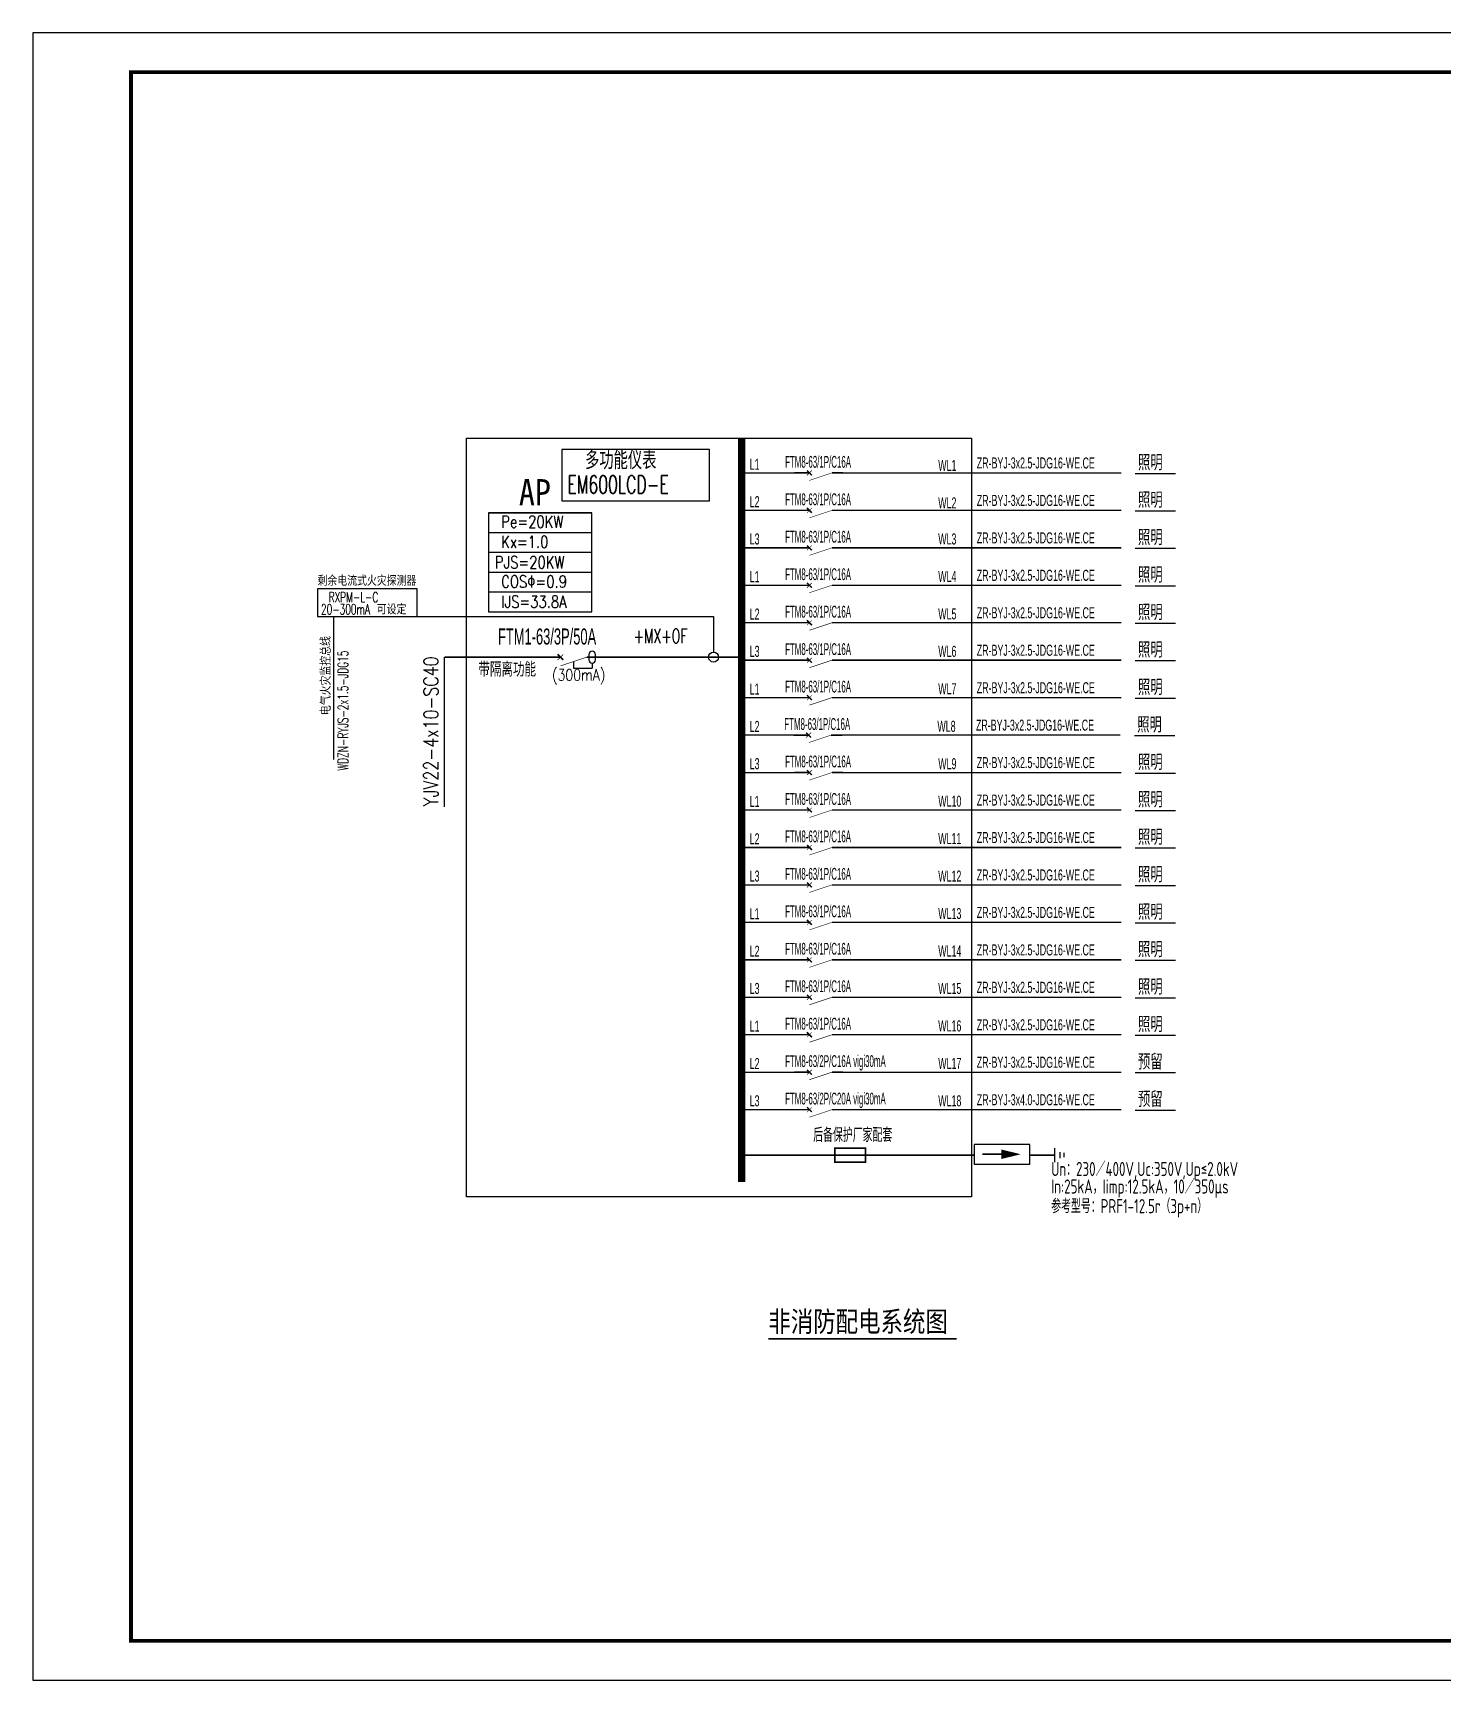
# Model space of a CAD drawing. Extents: x 4929870 to 5205508, y 4505833 to 4862647.
# Drawn here: x 4929870 to 5001714, y 4778647 to 4862647 of the extents above; entities that cross this region are included whole.
import ezdxf

# ---------------------------------------------------------------- set-up
doc = ezdxf.new("R2010")
doc.units = 0
doc.header["$LTSCALE"] = 1000
doc.header["$MEASUREMENT"] = 0
doc.layers.get('0').update_dxf_attribs({"color": 4, "linetype": 'CONTINUOUS'})
for name, color, linetype in [('_TCH_KEY', 7, 'CONTINUOUS'), ('A-XU-1', 3, 'CONTINUOUS'), ('A-XU-2', 3, 'CONTINUOUS'), ('EQUIP', 3, 'CONTINUOUS'), ('PUB_TITLE', 4, 'CONTINUOUS'), ('SYS_DIM', 51, 'CONTINUOUS'), ('TEL_TEXT', 7, 'CONTINUOUS'), ('TWT_SYMB', 3, 'CONTINUOUS'), ('TWT_TEXT', 7, 'CONTINUOUS'), ('WIRE-照明', 4, 'CONTINUOUS'), ('XX', 7, 'CONTINUOUS'), ('照明系统层', 85, 'CONTINUOUS'), ('电', 51, 'CONTINUOUS')]:
    doc.layers.add(name, color=color, linetype=linetype)
doc.styles.add('-A-1', font='TSSDENG', dxfattribs={"width": 0.7, "height": 500, "bigfont": 'TSSDCHN'})
doc.styles.add('-宋体', font='', dxfattribs={"width": 0.8})
doc.styles.add('_CBS_TXT', font='CBS_TXT.shx', dxfattribs={"width": 0.6})
doc.styles.add('_HZTXT', font='TXT', dxfattribs={"width": 0.8, "bigfont": 'HZTXT'})
doc.styles.add('_TWT_DIM', font='', dxfattribs={"width": 0.8, "height": 3.5})
doc.styles.add('HZ_TXT', font='TXT.shx', dxfattribs={"bigfont": 'hztxt.shx'})
doc.styles.add('hztxt', font='SIMPLEX', dxfattribs={"width": 0.8, "height": 3.5, "bigfont": 'HZTXT'})
doc.styles.get("Standard").update_dxf_attribs({"font": 'GBENOR', "bigfont": 'GBCBIG'})
doc.styles.get('-宋体').set_extended_font_data('SimSun')
doc.styles.get('_TWT_DIM').set_extended_font_data('NSimSun')

# ---------------------------------------------------------------- blocks, each defined once
blk = doc.blocks.new('LHA1')
at = {"color": 0, "linetype": 'Continuous'}
for points, const_width in [([(4, 0), (0, 0)], 0.4), ([(4.647, -0.647), (3.353, 0.647)], 0.4), ([(3.353, -0.647), (4.647, 0.647)], 0.15), ([(10, 0), (4, -2)], 0.15), ([(10, 0), (13, 0)], 0.4)]:
    blk.add_lwpolyline(points, dxfattribs=dict(at, const_width=const_width))
blk = doc.blocks.new('LHB2')
at = {"color": 7, "linetype": 'Continuous'}
for p, q in [((10.5, 0.6), (10.5, -0.6)), ((12, -0.6), (12, 0.6)), ((7, -1), (7, -2.5)), ((7, -2.5), (11.25, -2.5)), ((11.25, -1.35), (11.25, -2.5))]:
    blk.add_line(p, q, dxfattribs=at)
at = {"color": 0, "linetype": 'Continuous'}
for points, const_width in [([(4, 0), (0, 0)], 0.4), ([(4.65, -0.65), (3.35, 0.65)], 0.4), ([(3.35, -0.65), (4.65, 0.65)], 0.15), ([(10, 0), (4, -2)], 0.15), ([(10, 0), (13, 0)], 0.4)]:
    blk.add_lwpolyline(points, dxfattribs=dict(at, const_width=const_width))
at = {"color": 7, "linetype": 'Continuous'}
for centre, start, end in [((11.25, 0.6), 0, 180), ((11.25, -0.6), 180, 0)]:
    blk.add_arc(centre, 0.75, start, end, dxfattribs=at)
blk = doc.blocks.new('$element$00000582')
at = {"const_width": 0.0233}
for points in [[(0, 0), (0, -1)], [(-0.1, -0.283), (0.1, -0.283), (0.1, -0.717), (-0.1, -0.717), (-0.1, -0.283)]]:
    blk.add_lwpolyline(points, dxfattribs=at)
at = {"flags": 9}
blk.add_attdef('S', (0, 0), '', height=0.00000667, dxfattribs=at)

msp = doc.modelspace()

# ---------------------------------------------------------------- linework, layer by layer
for p, q in [((4986067.2, 4840186.7), (4988128.2, 4840186.7)), ((4986067.2, 4838276.6), (4988128.2, 4838276.6)), ((4986067.2, 4836366.4), (4988128.2, 4836366.4)), ((4986067.2, 4834456.2), (4988128.2, 4834456.2)), ((4945191, 4832887.5), (4945191, 4825602.3)), ((4948697.3, 4832887.5), (4964570.9, 4832887.5)), ((4964570.9, 4832887.5), (4964570.9, 4831066.2)), ((4986067.2, 4832546), (4988128.2, 4832546)), ((4986067.2, 4830635.9), (4988128.2, 4830635.9)), ((4986067.2, 4828725.7), (4988128.2, 4828725.7)), ((4986025.1, 4826815.5), (4988086.1, 4826815.5)), ((4986067.2, 4824905.3), (4988128.2, 4824905.3)), ((4986067.2, 4822995.2), (4988128.2, 4822995.2)), ((4986067.2, 4821085), (4988128.2, 4821085)), ((4986067.2, 4819174.8), (4988128.2, 4819174.8)), ((4986067.2, 4817264.7), (4988128.2, 4817264.7)), ((4986067.2, 4815354.5), (4988128.2, 4815354.5)), ((4986067.2, 4813444.3), (4988128.2, 4813444.3)), ((4986067.2, 4811534.1), (4988128.2, 4811534.1)), ((4986067.2, 4809624), (4988128.2, 4809624)), ((4986067.2, 4807713.8), (4988128.2, 4807713.8))]:
    msp.add_line(p, q)
at = {"color": 0}
msp.add_lwpolyline([(4951980.3, 4841988.1), (4977721.6, 4841988.1), (4977721.6, 4803291.7), (4951980.3, 4803291.7)], close=True, dxfattribs=at)
for points in [[(4956829.3, 4838788.3), (4964357.3, 4838788.3), (4964357.3, 4841399.3), (4956829.3, 4841399.3)], [(4944376.8, 4832887.5), (4949461.2, 4832887.5), (4949461.2, 4834296.2), (4944376.8, 4834296.2)]]:
    msp.add_lwpolyline(points, close=True)
at = {"layer": '_TCH_KEY'}
for p, q in [((4951980.3, 4825302.8), (4951980.3, 4841988.1)), ((4951980.3, 4841988.1), (4977721.6, 4841988.1)), ((4977721.6, 4841988.1), (4977721.6, 4811113.8))]:
    msp.add_line(p, q, dxfattribs=at)
at = {"layer": 'A-XU-2', "color": 2}
for p, q in [((4981972.6, 4805416.7), (4981972.6, 4805778.9)), ((4981972.6, 4805054.5), (4981972.6, 4805416.7)), ((4982250.6, 4805416.7), (4982250.6, 4805573)), ((4982250.6, 4805260.4), (4982250.6, 4805416.7)), ((4982454.5, 4805416.7), (4982454.5, 4805526.7)), ((4982454.5, 4805306.7), (4982454.5, 4805416.7))]:
    msp.add_line(p, q, dxfattribs=at)
at = {"layer": 'A-XU-2', "color": 4}
msp.add_lwpolyline([(4977860, 4804963), (4980702.3, 4804963), (4980702.3, 4805965.3), (4977860, 4805965.3)], close=True, dxfattribs=at)
at = {"layer": 'A-XU-2', "color": 2, "linetype": 'ByBlock'}
msp.add_lwpolyline([(4979249.2, 4805462.6, 480, 0, 0), (4980235.6, 4805462.6, 0, 0, 0)], format="xyseb", dxfattribs=at)
at = {"layer": 'A-XU-2', "color": 2, "const_width": 96}
for points in [[(4966004.9, 4805416.7), (4969731.9, 4805416.7)], [(4973331.9, 4805416.7), (4977860, 4805416.7)], [(4980702.3, 4805416.7), (4981972.6, 4805416.7)]]:
    msp.add_lwpolyline(points, dxfattribs=at)
at = {"layer": 'A-XU-2', "color": 2, "linetype": 'ByBlock', "const_width": 84}
msp.add_lwpolyline([(4978277.7, 4805462.6), (4979806.7, 4805462.6)], dxfattribs=at)
at = {"layer": 'EQUIP'}
msp.add_circle((4964570.9, 4830813.6), 252.6, dxfattribs=at)
at = {"layer": 'PUB_TITLE'}
msp.add_lwpolyline([(4929870.1, 4778647.5), (5078470.1, 4778647.5), (5078470.1, 4862647.5), (4929870.1, 4862647.5)], close=True, dxfattribs=at)
at = {"layer": 'PUB_TITLE', "const_width": 200}
msp.add_lwpolyline([(4934870.1, 4780647.5), (5076470.1, 4780647.5), (5076470.1, 4860647.5), (4934870.1, 4860647.5)], close=True, dxfattribs=at)
at = {"layer": 'SYS_DIM', "color": 3}
msp.add_line((4950860.3, 4823184.1), (4950860.3, 4830813.6), dxfattribs=at)
at = {"layer": 'TWT_SYMB', "const_width": 98.3}
msp.add_lwpolyline([(4967363.7, 4796049.7), (4976967.6, 4796049.7)], dxfattribs=at)
at = {"layer": 'XX', "color": 8}
for p, q in [((4953103.4, 4838180), (4958360.5, 4838180)), ((4953103.4, 4837170.7), (4958360.5, 4837170.7)), ((4953103.4, 4836161.3), (4958360.5, 4836161.3)), ((4953103.4, 4835152), (4958360.5, 4835152)), ((4953103.4, 4834142.7), (4958360.5, 4834142.7))]:
    msp.add_line(p, q, dxfattribs=at)
at = {"layer": 'XX', "color": 85}
msp.add_line((4953103.4, 4833133.4), (4958360.5, 4833133.4), dxfattribs=at)
msp.add_lwpolyline([(4958360.5, 4833133.4), (4958360.5, 4838180), (4953103.4, 4838180), (4953103.4, 4833133.4)], dxfattribs=at)
at = {"layer": '照明系统层', "color": 6}
msp.add_lwpolyline([(4966004.9, 4841988.1, 382.1, 382.1, 0), (4966004.9, 4804055.9, 161.5, 161.5, 0)], format="xyseb", dxfattribs=at)
at = {"layer": '照明系统层', "const_width": 71.3}
for points in [[(4966004.9, 4840209.6), (4968861.4, 4840209.6, 1.0625573)], [(4966004.9, 4838299.4), (4968861.4, 4838299.4, 1.0625573)], [(4966004.9, 4836389.2), (4968861.4, 4836389.2, 1.0625573)], [(4966004.9, 4834479.1), (4968861.4, 4834479.1, 1.0625573)], [(4966004.9, 4832568.9), (4968861.4, 4832568.9, 1.0625573)], [(4966004.9, 4830658.7), (4968861.4, 4830658.7, 1.0625573)], [(4966004.9, 4828748.6), (4968861.4, 4828748.6, 1.0625573)], [(4965962.8, 4826838.4), (4968819.3, 4826838.4, 1.0625573)], [(4966004.9, 4824928.2), (4968861.4, 4824928.2, 1.0625573)], [(4966004.9, 4823018), (4968861.4, 4823018, 1.0625573)], [(4966004.9, 4821107.9), (4968861.4, 4821107.9, 1.0625573)], [(4966004.9, 4819197.7), (4968861.4, 4819197.7, 1.0625573)], [(4966004.9, 4817287.5), (4968861.4, 4817287.5, 1.0625573)], [(4966004.9, 4815377.4), (4968861.4, 4815377.4, 1.0625573)], [(4966004.9, 4813467.2), (4968861.4, 4813467.2, 1.0625573)], [(4966004.9, 4811557), (4968861.4, 4811557, 1.0625573)], [(4966004.9, 4809646.8), (4968861.4, 4809646.8, 1.0625573)], [(4966004.9, 4807736.7), (4968861.4, 4807736.7, 1.0625573)]]:
    msp.add_lwpolyline(points, format="xyb", dxfattribs=at)
at = {"layer": '照明系统层'}
for points, const_width in [([(4971179.2, 4840209.6), (4985358.9, 4840209.6)], 71.3), ([(4971179.2, 4838299.4), (4985358.9, 4838299.4)], 71.3), ([(4971179.2, 4836389.2), (4985358.9, 4836389.2)], 71.3), ([(4971179.2, 4834479.1), (4985358.9, 4834479.1)], 71.3), ([(4971179.2, 4832568.9), (4985358.9, 4832568.9)], 71.3), ([(4950860.3, 4830813.6), (4955874.6, 4830813.6)], 96.9), ([(4958771.6, 4830813.6), (4966004.9, 4830813.6)], 96.9), ([(4971179.2, 4830658.7), (4985358.9, 4830658.7)], 71.3), ([(4971179.2, 4828748.6), (4985358.9, 4828748.6)], 71.3), ([(4971137.1, 4826838.4), (4985316.8, 4826838.4)], 71.3), ([(4971179.2, 4824928.2), (4985358.9, 4824928.2)], 71.3), ([(4971179.2, 4823018), (4985358.9, 4823018)], 71.3), ([(4971179.2, 4821107.9), (4985358.9, 4821107.9)], 71.3), ([(4971179.2, 4819197.7), (4985358.9, 4819197.7)], 71.3), ([(4971179.2, 4817287.5), (4985358.9, 4817287.5)], 71.3), ([(4971179.2, 4815377.4), (4985358.9, 4815377.4)], 71.3), ([(4971179.2, 4813467.2), (4985358.9, 4813467.2)], 71.3), ([(4971179.2, 4811557), (4985358.9, 4811557)], 71.3), ([(4971179.2, 4809646.8), (4985358.9, 4809646.8)], 71.3), ([(4971179.2, 4807736.7), (4985358.9, 4807736.7)], 71.3)]:
    msp.add_lwpolyline(points, dxfattribs=dict(at, const_width=const_width))

# ---------------------------------------------------------------- block references
at = {"layer": 'A-XU-2', "color": 2, "xscale": 3600, "yscale": 3600, "zscale": 3600, "rotation": 90}
msp.add_blockref('$element$00000582', (4969731.9, 4805416.7), dxfattribs=at)
at = {"layer": '照明系统层', "color": 241}
for name, p, xscale, yscale, zscale in [('LHA1', (4968695.2, 4840209.6), 191.0735901966691, 191.0735901910812, 191.0735901922517), ('LHA1', (4968695.2, 4838299.4), 191.0735901966691, 191.0735901910812, 191.0735901922517), ('LHA1', (4968695.2, 4836389.2), 191.0735901966691, 191.0735901910812, 191.0735901922517), ('LHA1', (4968695.2, 4834479.1), 191.0735901966691, 191.0735901910812, 191.0735901922517), ('LHA1', (4968695.2, 4832568.9), 191.0735901966691, 191.0735901910812, 191.0735901922517), ('LHB2', (4955874.6, 4830813.6), 222.8480916494736, 222.848091648164, 222.848091648), ('LHA1', (4968695.2, 4830658.7), 191.0735901966691, 191.0735901910812, 191.0735901922517), ('LHA1', (4968695.2, 4828748.6), 191.0735901966691, 191.0735901910812, 191.0735901922517), ('LHA1', (4968653.2, 4826838.4), 191.0735901966691, 191.0735901910812, 191.0735901922517), ('LHA1', (4968695.2, 4824928.2), 191.0735901966691, 191.0735901910812, 191.0735901922517), ('LHA1', (4968695.2, 4823018), 191.0735901966691, 191.0735901910812, 191.0735901922517), ('LHA1', (4968695.2, 4821107.9), 191.0735901966691, 191.0735901910812, 191.0735901922517), ('LHA1', (4968695.2, 4819197.7), 191.0735901966691, 191.0735901910812, 191.0735901922517), ('LHA1', (4968695.2, 4817287.5), 191.0735901966691, 191.0735901910812, 191.0735901922517), ('LHA1', (4968695.2, 4815377.4), 191.0735901966691, 191.0735901910812, 191.0735901922517), ('LHA1', (4968695.2, 4813467.2), 191.0735901966691, 191.0735901910812, 191.0735901922517), ('LHA1', (4968695.2, 4811557), 191.0735901966691, 191.0735901910812, 191.0735901922517), ('LHA1', (4968695.2, 4809646.8), 191.0735901966691, 191.0735901910812, 191.0735901922517), ('LHA1', (4968695.2, 4807736.7), 191.0735901966691, 191.0735901910812, 191.0735901922517)]:
    msp.add_blockref(name, p, dxfattribs=dict(at, xscale=xscale, yscale=yscale, zscale=zscale))

# ---------------------------------------------------------------- texts
at = {"layer": 'A-XU-1', "color": 111, "linetype": 'Continuous', "style": '-A-1', "width": 0.7}
for s, p in [('后备保护厂家配套', (4969653, 4806087.5)), ('Un：230／400V,Uc:350V,Up≤2.0kV', (4981787.3, 4804350.4)), ('In:25kA，Iimp:12.5kA，10／350μs', (4981787.3, 4803459.7)), ('参考型号：PRF1-12.5r（3p+n）', (4981787.3, 4802456.8))]:
    msp.add_text(s, height=720, dxfattribs=at).set_placement(p)
at = {"layer": 'PUB_TITLE', "style": '-宋体', "width": 0.9}
msp.add_text('AP', height=1331.46, dxfattribs=at).set_placement((4954645.9, 4838562.1))
at = {"layer": 'SYS_DIM', "color": 1, "style": '_CBS_TXT', "width": 0.6}
for s, p in [('L1', (4966414.5, 4840368.1)), ('WL1', (4976026.2, 4840311.6)), ('L2', (4966414.5, 4838460.4)), ('WL2', (4976026.2, 4838401.2)), ('L3', (4966414.5, 4836559.6)), ('WL3', (4976026.2, 4836559.5)), ('L1', (4966414.5, 4834637.6)), ('WL4', (4976026.2, 4834649.4)), ('L2', (4966414.5, 4832729.9)), ('WL5', (4976026.2, 4832739.2)), ('L3', (4966414.5, 4830829.1)), ('WL6', (4976026.2, 4830829)), ('L1', (4966414.5, 4828907.1)), ('WL7', (4976026.2, 4828918.9)), ('L2', (4966414.5, 4826999.4)), ('WL8', (4975984.1, 4827008.7)), ('L3', (4966414.5, 4825098.6)), ('WL9', (4976026.2, 4825098.5)), ('L1', (4966414.5, 4823176.6)), ('WL10', (4976026.2, 4823188.3)), ('L2', (4966414.5, 4821268.9)), ('WL11', (4976026.2, 4821278.2)), ('L3', (4966414.5, 4819368.1)), ('WL12', (4976026.2, 4819368)), ('L1', (4966414.5, 4817446)), ('WL13', (4976026.2, 4817457.8)), ('L2', (4966414.5, 4815538.4)), ('WL14', (4976026.2, 4815547.6)), ('L3', (4966414.5, 4813637.5)), ('WL15', (4976026.2, 4813637.5)), ('L1', (4966414.5, 4811715.5)), ('WL16', (4976026.2, 4811727.3)), ('L2', (4966414.5, 4809807.8)), ('WL17', (4976026.2, 4809817.1)), ('L3', (4966414.5, 4807907)), ('WL18', (4976026.2, 4807907))]:
    msp.add_text(s, height=562.5, dxfattribs=at).set_placement(p)
at = {"layer": 'SYS_DIM', "style": '_CBS_TXT'}
for s, height, width, p in [('FTM8-63/1P/C16A', 602.814, 0.5, (4968220.2, 4840473.6)), ('ZR-BYJ-3x2.5-JDG16-WE.CE', 562.5, 0.6, (4977992.9, 4840436)), ('FTM8-63/1P/C16A', 602.814, 0.5, (4968220.2, 4838563.4)), ('ZR-BYJ-3x2.5-JDG16-WE.CE', 562.5, 0.6, (4977992.9, 4838525.9)), ('FTM8-63/1P/C16A', 602.814, 0.5, (4968220.2, 4836653.2)), ('ZR-BYJ-3x2.5-JDG16-WE.CE', 562.5, 0.6, (4977992.9, 4836615.7)), ('FTM8-63/1P/C16A', 602.814, 0.5, (4968220.2, 4834743.1)), ('ZR-BYJ-3x2.5-JDG16-WE.CE', 562.5, 0.6, (4977992.9, 4834705.5)), ('FTM8-63/1P/C16A', 602.814, 0.5, (4968220.2, 4832832.9)), ('ZR-BYJ-3x2.5-JDG16-WE.CE', 562.5, 0.6, (4977992.9, 4832795.3)), ('FTM1-63/3P/50A', 818.997, 0.6, (4953583.1, 4831457.3)), ('FTM8-63/1P/C16A', 602.814, 0.5, (4968220.2, 4830922.7)), ('ZR-BYJ-3x2.5-JDG16-WE.CE', 562.5, 0.6, (4977992.9, 4830885.2)), ('FTM8-63/1P/C16A', 602.814, 0.5, (4968220.2, 4829012.5)), ('ZR-BYJ-3x2.5-JDG16-WE.CE', 562.5, 0.6, (4977992.9, 4828975)), ('FTM8-63/1P/C16A', 602.814, 0.5, (4968178.1, 4827102.4)), ('ZR-BYJ-3x2.5-JDG16-WE.CE', 562.5, 0.6, (4977950.8, 4827064.8)), ('FTM8-63/1P/C16A', 602.814, 0.5, (4968220.2, 4825192.2)), ('ZR-BYJ-3x2.5-JDG16-WE.CE', 562.5, 0.6, (4977992.9, 4825154.7)), ('FTM8-63/1P/C16A', 602.814, 0.5, (4968220.2, 4823282)), ('ZR-BYJ-3x2.5-JDG16-WE.CE', 562.5, 0.6, (4977992.9, 4823244.5)), ('FTM8-63/1P/C16A', 602.814, 0.5, (4968220.2, 4821371.9)), ('ZR-BYJ-3x2.5-JDG16-WE.CE', 562.5, 0.6, (4977992.9, 4821334.3)), ('FTM8-63/1P/C16A', 602.814, 0.5, (4968220.2, 4819461.7)), ('ZR-BYJ-3x2.5-JDG16-WE.CE', 562.5, 0.6, (4977992.9, 4819424.1)), ('FTM8-63/1P/C16A', 602.814, 0.5, (4968220.2, 4817551.5)), ('ZR-BYJ-3x2.5-JDG16-WE.CE', 562.5, 0.6, (4977992.9, 4817514)), ('FTM8-63/1P/C16A', 602.814, 0.5, (4968220.2, 4815641.3)), ('ZR-BYJ-3x2.5-JDG16-WE.CE', 562.5, 0.6, (4977992.9, 4815603.8)), ('FTM8-63/1P/C16A', 602.814, 0.5, (4968220.2, 4813731.2)), ('ZR-BYJ-3x2.5-JDG16-WE.CE', 562.5, 0.6, (4977992.9, 4813693.6)), ('FTM8-63/1P/C16A', 602.814, 0.5, (4968220.2, 4811821)), ('ZR-BYJ-3x2.5-JDG16-WE.CE', 562.5, 0.6, (4977992.9, 4811783.5)), ('FTM8-63/2P/C16A vigi30mA', 602.814, 0.5, (4968220.2, 4809910.8)), ('ZR-BYJ-3x2.5-JDG16-WE.CE', 562.5, 0.6, (4977992.9, 4809873.3)), ('FTM8-63/2P/C20A vigi30mA', 602.814, 0.5, (4968220.2, 4808000.7)), ('ZR-BYJ-3x4.0-JDG16-WE.CE', 562.5, 0.6, (4977992.9, 4807963.1))]:
    msp.add_text(s, height=height, dxfattribs=dict(at, width=width)).set_placement(p)
at = {"layer": 'SYS_DIM', "color": 3, "style": '_HZTXT', "width": 0.8}
msp.add_text('YJV22-4x10-SC40', height=738.411, rotation=90, dxfattribs=at).set_placement((4950529.3, 4823206.1))
at = {"layer": 'TEL_TEXT', "style": 'hztxt'}
for s, height, width, p in [('多功能仪表', 910, 0.8, (4958020, 4840398.6)), ('EM600LCD-E', 910, 0.64, (4957120, 4839163.3)), ('剩余电流式火灾探测器', 525, 0.8, (4944378.6, 4834451.9)), ('20-300mA', 525, 0.64, (4944552.8, 4832993)), ('RXPM-L-C', 525, 0.64, (4944944.5, 4833610.9)), ('可设定', 525, 0.8, (4947400.8, 4832993)), ('+MX+OF', 735, 0.64, (4960499.5, 4831526.1)), ('带隔离功能', 735, 0.8, (4952581, 4829823))]:
    msp.add_text(s, height=height, dxfattribs=dict(at, width=width)).set_placement(p)
for s, width, p in [('电气火灾监控总线', 0.8, (4945057.3, 4827857.5)), ('WDZN-RYJS-2x1.5-JDG15', 0.64, (4945939.2, 4825027.2))]:
    msp.add_text(s, height=525, rotation=90, dxfattribs=dict(at, width=width)).set_placement(p)
at = {"layer": 'TWT_TEXT', "style": '_TWT_DIM', "width": 0.8}
msp.add_text('非消防配电系统图', height=1048.56, dxfattribs=at).set_placement((4967363.7, 4796406.2))
at = {"layer": 'WIRE-照明', "color": 3, "linetype": 'Continuous', "style": 'HZ_TXT', "width": 0.8}
msp.add_text('(300mA)', height=582.54, dxfattribs=at).set_placement((4956336.7, 4829618.1))
at = {"layer": '电', "style": '_HZTXT', "width": 0.8}
for s, height, p in [('照明', 787.5, (4986211.9, 4840343.2)), ('照明', 787.5, (4986211.9, 4838433)), ('Pe=20KW', 615.34, (4953744.6, 4837412.6)), ('Kx=1.0', 615.34, (4953744.6, 4836386)), ('照明', 787.5, (4986211.9, 4836522.8)), ('PJS=20KW', 615.34, (4953421.9, 4835341.1)), ('照明', 787.5, (4986211.9, 4834612.7)), ('COSΦ=0.9', 615.34, (4953744.6, 4834358.3)), ('IJS=33.8A', 615.34, (4953744.6, 4833332.9)), ('照明', 787.5, (4986211.9, 4832702.5)), ('照明', 787.5, (4986211.9, 4830792.3)), ('照明', 787.5, (4986211.9, 4828882.2)), ('照明', 787.5, (4986169.9, 4826972)), ('照明', 787.5, (4986211.9, 4825061.8)), ('照明', 787.5, (4986211.9, 4823151.6)), ('照明', 787.5, (4986211.9, 4821241.5)), ('照明', 787.5, (4986211.9, 4819331.3)), ('照明', 787.5, (4986211.9, 4817421.1)), ('照明', 787.5, (4986211.9, 4815511)), ('照明', 787.5, (4986211.9, 4813600.8)), ('照明', 787.5, (4986211.9, 4811690.6)), ('预留', 787.5, (4986211.9, 4809780.4)), ('预留', 787.5, (4986211.9, 4807870.3))]:
    msp.add_text(s, height=height, dxfattribs=at).set_placement(p)

doc.saveas('drawing.dxf')
